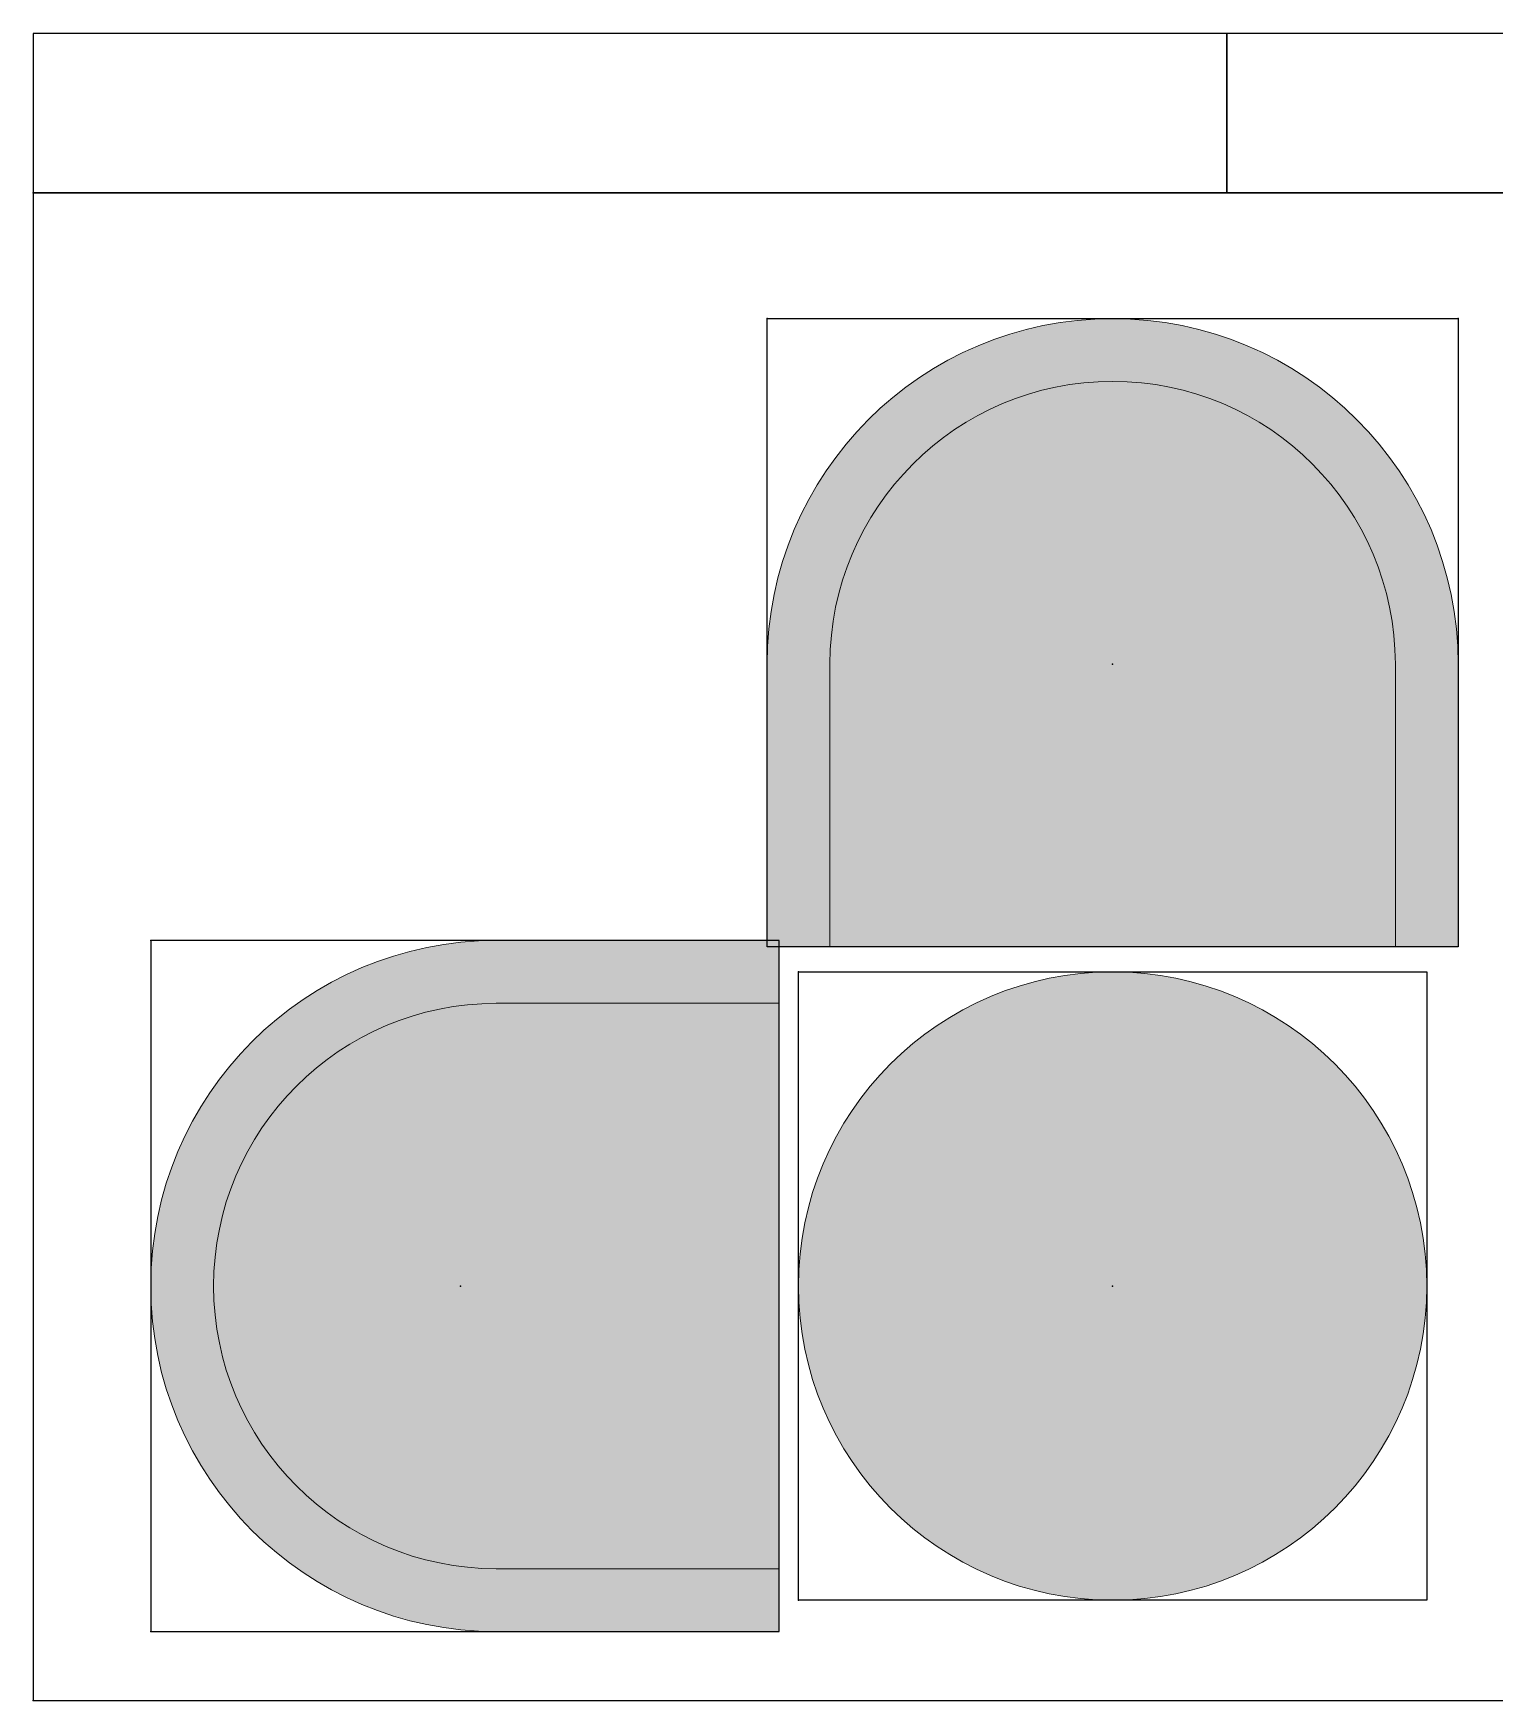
# Model space of a CAD drawing. Header units: millimetres. Extents: x 0 to 11077, y 0 to 9855.
# Drawn here: x 3176 to 4339, y 0 to 1327 of the extents above; entities that cross this region are included whole.
import ezdxf

# ---------------------------------------------------------------- set-up
doc = ezdxf.new("R2010")
doc.units = ezdxf.units.MM
for name, color, linetype, true_color in [('Furniture', 37, 'Continuous', 0x75664f), ('FurnitureRefRec', 254, 'Continuous', 0xd5d5d5), ('PT Top Left', 52, 'Continuous', 0xcdcd00), ('PT Top Left Furniture', 211, 'Continuous', 0xff7fff), ('PT Top Right Furniture', 200, 'Continuous', 0xbf3fff), ('Walls', 1, 'Continuous', 0xff0000)]:
    doc.layers.add(name, color=color, linetype=linetype, true_color=true_color)
doc.layers.add('Rooms$Terrace', color=7, linetype='Continuous')
doc.layers.add('Windows', color=7, linetype='Continuous')

# ---------------------------------------------------------------- blocks, each defined once
blk = doc.blocks.new('Chair')
at = {"layer": 'Furniture'}
blk.add_hatch(color=7, dxfattribs=at).paths.add_polyline_path([(500, 0), (500, 225), (499.8, 234.5), (499.3, 244), (498.5, 253.4), (497.4, 262.9), (495.9, 272.2), (494.1, 281.6), (492, 290.8), (489.6, 300), (486.8, 309.1), (483.8, 318.1), (480.4, 326.9), (476.7, 335.7), (472.8, 344.3), (468.5, 352.8), (463.9, 361.1), (459.1, 369.3), (454, 377.3), (448.6, 385.1), (442.9, 392.7), (437, 400.1), (430.8, 407.4), (424.4, 414.4), (417.8, 421.1), (410.9, 427.7), (403.8, 434), (396.5, 440), (388.9, 445.8), (381.2, 451.3), (373.3, 456.6), (365.2, 461.6), (357, 466.3), (348.6, 470.7), (340, 474.8), (331.3, 478.6), (322.5, 482.1), (313.6, 485.3), (304.5, 488.2), (295.4, 490.8), (286.2, 493.1), (276.9, 495.1), (267.6, 496.7), (258.1, 498), (248.7, 499), (239.2, 499.6), (229.7, 500), (220.3, 500), (210.8, 499.6), (201.3, 499), (191.9, 498), (182.4, 496.7), (173.1, 495.1), (163.8, 493.1), (154.6, 490.8), (145.5, 488.2), (136.4, 485.3), (127.5, 482.1), (118.7, 478.6), (110, 474.8), (101.4, 470.7), (93, 466.3), (84.8, 461.6), (76.7, 456.6), (68.8, 451.3), (61.1, 445.8), (53.5, 440), (46.2, 434), (39.1, 427.7), (32.2, 421.1), (25.6, 414.4), (19.2, 407.4), (13, 400.1), (7.1, 392.7), (1.4, 385.1), (-4, 377.3), (-9.1, 369.3), (-13.9, 361.1), (-18.5, 352.8), (-22.8, 344.3), (-26.7, 335.7), (-30.4, 326.9), (-33.8, 318.1), (-36.8, 309.1), (-39.6, 300), (-42, 290.8), (-44.1, 281.6), (-45.9, 272.2), (-47.4, 262.9), (-48.5, 253.4), (-49.3, 244), (-49.8, 234.5), (-50, 225), (-50, 0)], flags=0)
at = {"layer": 'Furniture', "linetype": 'Continuous', "lineweight": 13}
for p, q in [((0, 225), (0, 0)), ((450, 0), (450, 225)), ((0, 0), (450, 0))]:
    blk.add_line(p, q, dxfattribs=at)
for points in [[(-50, 225), (-50, 0)], [(500, 0), (500, 225)]]:
    blk.add_lwpolyline(points, dxfattribs=at)
for radius in [275, 225]:
    blk.add_arc((225, 225), radius, 0, 180, dxfattribs=at)
at = {"layer": 'FurnitureRefRec'}
blk.add_lwpolyline([(500, 500), (-50, 500), (-50, 0), (500, 0)], close=True, dxfattribs=at)
at = {"layer": 'PT Top Left Furniture'}
blk.add_point((-50, 500), dxfattribs=at)
at = {"layer": 'PT Top Right Furniture'}
blk.add_point((500, 500), dxfattribs=at)
blk = doc.blocks.new('Coffee Table')
at = {"layer": 'Furniture'}
blk.add_hatch(color=7, dxfattribs=at).paths.add_polyline_path([(0, 250), (-8.6, 249.9), (-17.2, 249.4), (-25.8, 248.7), (-34.4, 247.6), (-42.9, 246.3), (-51.4, 244.7), (-59.8, 242.7), (-68.2, 240.5), (-76.4, 238), (-84.6, 235.2), (-92.7, 232.2), (-100.6, 228.9), (-108.5, 225.2), (-116.2, 221.4), (-123.8, 217.2), (-131.2, 212.8), (-138.4, 208.2), (-145.5, 203.3), (-152.5, 198.1), (-159.2, 192.7), (-165.8, 187.1), (-172.1, 181.3), (-178.3, 175.2), (-184.2, 169), (-190, 162.5), (-195.5, 155.9), (-200.7, 149), (-205.7, 142), (-210.5, 134.8), (-215.1, 127.5), (-219.3, 120), (-223.3, 112.3), (-227.1, 104.6), (-230.6, 96.7), (-233.8, 88.7), (-236.7, 80.5), (-239.3, 72.3), (-241.7, 64), (-243.7, 55.6), (-245.5, 47.2), (-247, 38.7), (-248.2, 30.1), (-249.1, 21.6), (-249.7, 12.9), (-250, 4.3), (-250, -4.3), (-249.7, -12.9), (-249.1, -21.6), (-248.2, -30.1), (-247, -38.7), (-245.5, -47.2), (-243.7, -55.6), (-241.7, -64), (-239.3, -72.3), (-236.7, -80.5), (-233.8, -88.7), (-230.6, -96.7), (-227.1, -104.6), (-223.3, -112.3), (-219.3, -120), (-215.1, -127.5), (-210.5, -134.8), (-205.7, -142), (-200.7, -149), (-195.5, -155.9), (-190, -162.5), (-184.2, -169), (-178.3, -175.2), (-172.1, -181.3), (-165.8, -187.1), (-159.2, -192.7), (-152.5, -198.1), (-145.5, -203.3), (-138.4, -208.2), (-131.2, -212.8), (-123.8, -217.2), (-116.2, -221.4), (-108.5, -225.2), (-100.6, -228.9), (-92.7, -232.2), (-84.6, -235.2), (-76.4, -238), (-68.2, -240.5), (-59.8, -242.7), (-51.4, -244.7), (-42.9, -246.3), (-34.4, -247.6), (-25.8, -248.7), (-17.2, -249.4), (-8.6, -249.9), (0, -250), (8.6, -249.9), (17.2, -249.4), (25.8, -248.7), (34.4, -247.6), (42.9, -246.3), (51.4, -244.7), (59.8, -242.7), (68.2, -240.5), (76.4, -238), (84.6, -235.2), (92.7, -232.2), (100.6, -228.9), (108.5, -225.2), (116.2, -221.4), (123.8, -217.2), (131.2, -212.8), (138.4, -208.2), (145.5, -203.3), (152.5, -198.1), (159.2, -192.7), (165.8, -187.1), (172.1, -181.3), (178.3, -175.2), (184.2, -169), (190, -162.5), (195.5, -155.9), (200.7, -149), (205.7, -142), (210.5, -134.8), (215.1, -127.5), (219.3, -120), (223.3, -112.3), (227.1, -104.6), (230.6, -96.7), (233.8, -88.7), (236.7, -80.5), (239.3, -72.3), (241.7, -64), (243.7, -55.6), (245.5, -47.2), (247, -38.7), (248.2, -30.1), (249.1, -21.6), (249.7, -12.9), (250, -4.3), (250, 4.3), (249.7, 12.9), (249.1, 21.6), (248.2, 30.1), (247, 38.7), (245.5, 47.2), (243.7, 55.6), (241.7, 64), (239.3, 72.3), (236.7, 80.5), (233.8, 88.7), (230.6, 96.7), (227.1, 104.6), (223.3, 112.3), (219.3, 120), (215.1, 127.5), (210.5, 134.8), (205.7, 142), (200.7, 149), (195.5, 155.9), (190, 162.5), (184.2, 169), (178.3, 175.2), (172.1, 181.3), (165.8, 187.1), (159.2, 192.7), (152.5, 198.1), (145.5, 203.3), (138.4, 208.2), (131.2, 212.8), (123.8, 217.2), (116.2, 221.4), (108.5, 225.2), (100.6, 228.9), (92.7, 232.2), (84.6, 235.2), (76.4, 238), (68.2, 240.5), (59.8, 242.7), (51.4, 244.7), (42.9, 246.3), (34.4, 247.6), (25.8, 248.7), (17.2, 249.4), (8.6, 249.9)], flags=0)
at = {"layer": 'Furniture', "linetype": 'Continuous', "lineweight": 13}
for start, end in [(90, 270), (270, 90)]:
    blk.add_arc((0, 0), 250, start, end, dxfattribs=at)
at = {"layer": 'FurnitureRefRec'}
blk.add_lwpolyline([(250, -250), (-250, -250), (-250, 250), (250, 250)], close=True, dxfattribs=at)
at = {"layer": 'PT Top Left Furniture'}
blk.add_point((-250, 250), dxfattribs=at)
at = {"layer": 'PT Top Right Furniture'}
blk.add_point((250, 250), dxfattribs=at)

msp = doc.modelspace()

# ---------------------------------------------------------------- linework, layer by layer
at = {"layer": 'PT Top Left'}
for p in [(4125.5, 1327), (3175.5, 1200), (4125.5, 1200), (4034.5, 825), (3515.6, 330), (4034.5, 330), (3175.5, 0)]:
    msp.add_point(p, dxfattribs=at)
at = {"layer": 'Rooms$Terrace'}
msp.add_lwpolyline([(3175.5, 0), (7900.5, 0), (7900.5, 1200), (3175.5, 1200)], close=True, dxfattribs=at)
at = {"layer": 'Walls'}
for points in [[(4125.5, 1327), (3175.5, 1327)], [(3175.5, 1327), (3175.5, 1200)], [(4125.5, 1200), (4125.5, 1327)], [(3175.5, 1200), (4125.5, 1200)]]:
    msp.add_open_spline(points, degree=1, dxfattribs=at)
at = {"layer": 'Windows'}
msp.add_lwpolyline([(6950.5, 1200), (6950.5, 1327), (4125.5, 1327), (4125.5, 1200)], close=True, dxfattribs=at)

# ---------------------------------------------------------------- block references
at = {"layer": 'Furniture', "linetype": 'Continuous', "lineweight": 13, "xscale": -1}
msp.add_blockref('Chair', (4259.5, 600), dxfattribs=at)
at = {"layer": 'Furniture', "linetype": 'Continuous', "lineweight": 13, "rotation": 90}
for name, p in [('Chair', (3769, 105)), ('Coffee Table', (4034.5, 330))]:
    msp.add_blockref(name, p, dxfattribs=at)

doc.saveas('drawing.dxf')
